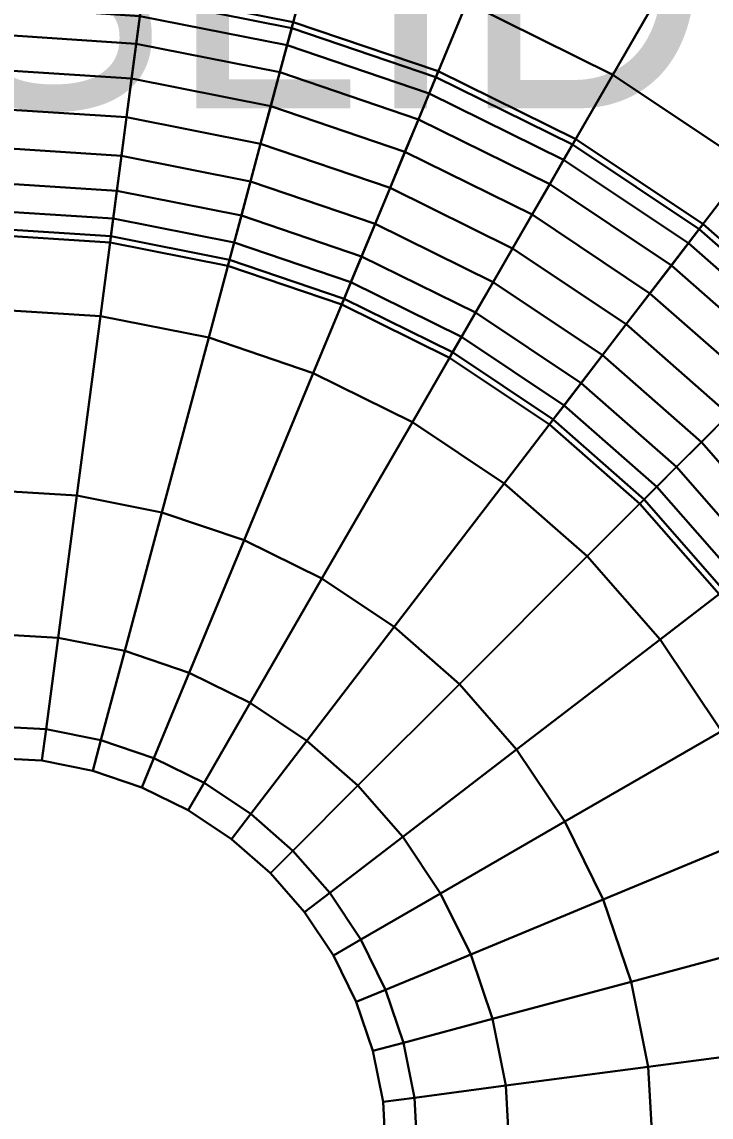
# Model space of a CAD drawing. Extents: x 91537 to 98524, y 82085 to 85415.
# Drawn here: x 98206.1 to 98338, y 85098 to 85307.5 of the extents above; entities that cross this region are included whole.
import ezdxf
from ezdxf.enums import TextEntityAlignment as Align

# ---------------------------------------------------------------- set-up
doc = ezdxf.new("R2010")
doc.units = 0
doc.header["$LTSCALE"] = 20
for name, color, linetype in [('CENTERLINE', 7, 'CONTINUOUS'), ('INSULATION', 254, 'CONTINUOUS'), ('LABELS', 7, 'CONTINUOUS'), ('PIPE-SPOOL2', 30, 'CONTINUOUS')]:
    doc.layers.add(name, color=color, linetype=linetype)

msp = doc.modelspace()

# ---------------------------------------------------------------- linework, layer by layer
at = {"layer": 'CENTERLINE'}
msp.add_polyline3d([(98200, 85291, 4450), (98226.1052, 85289.289, 4450), (98251.7638, 85284.1852, 4450), (98276.5367, 85275.7759, 4450), (98300, 85264.2051, 4450), (98321.7523, 85249.6707, 4450), (98341.4214, 85232.4214, 4450), (98358.6707, 85212.7523, 4450), (98373.2051, 85191, 4450), (98384.7759, 85167.5367, 4450), (98393.1852, 85142.7638, 4450), (98398.289, 85117.1052, 4450), (98400, 85091, 4450), (98400, 84791, 4450)], dxfattribs=at)
at = {"layer": 'INSULATION'}
for points in [[(98304.4625, 85343.1947, 4550.4395), (98291.2181, 85311.22, 4568.0737), (98319.1822, 85297.4297, 4568.0737), (98336.4868, 85327.402, 4550.4395)], [(98291.2181, 85311.22, 4331.9263), (98304.4625, 85343.1947, 4349.5605), (98336.4868, 85327.402, 4349.5605), (98319.1822, 85297.4297, 4331.9263)], [(98201.2552, 85329.3439, 4568.0737), (98200, 85291, 4574.15), (98226.1052, 85289.289, 4574.15), (98231.1128, 85327.3252, 4568.0737)], [(98200, 85291, 4325.85), (98201.2552, 85329.3439, 4331.9263), (98231.1128, 85327.3252, 4331.9263), (98226.1052, 85289.289, 4325.85)], [(98231.1128, 85327.3252, 4568.0737), (98226.1052, 85289.289, 4574.15), (98251.7638, 85284.1852, 4574.15), (98261.6933, 85321.2424, 4568.0737)], [(98226.1052, 85289.289, 4325.85), (98231.1128, 85327.3252, 4331.9263), (98261.6933, 85321.2424, 4331.9263), (98251.7638, 85284.1852, 4325.85)], [(98336.4868, 85327.402, 4550.4395), (98319.1822, 85297.4297, 4568.0737), (98345.1071, 85280.1072, 4568.0737), (98366.1758, 85307.5645, 4550.4395)], [(98319.1822, 85297.4297, 4331.9263), (98336.4868, 85327.402, 4349.5605), (98366.1758, 85307.5645, 4349.5605), (98345.1071, 85280.1072, 4331.9263)], [(98261.6933, 85321.2424, 4568.0737), (98251.7638, 85284.1852, 4574.15), (98276.5367, 85275.7759, 4574.15), (98291.2181, 85311.22, 4568.0737)], [(98251.7638, 85284.1852, 4325.85), (98261.6933, 85321.2424, 4331.9263), (98291.2181, 85311.22, 4331.9263), (98276.5367, 85275.7759, 4325.85)], [(98291.2181, 85311.22, 4568.0737), (98276.5367, 85275.7759, 4574.15), (98300, 85264.2051, 4574.15), (98319.1822, 85297.4297, 4568.0737)], [(98276.5367, 85275.7759, 4325.85), (98291.2181, 85311.22, 4331.9263), (98319.1822, 85297.4297, 4331.9263), (98300, 85264.2051, 4325.85)], [(98319.1822, 85297.4297, 4568.0737), (98300, 85264.2051, 4574.15), (98321.7523, 85249.6707, 4574.15), (98345.1071, 85280.1072, 4568.0737)], [(98300, 85264.2051, 4325.85), (98319.1822, 85297.4297, 4331.9263), (98345.1071, 85280.1072, 4331.9263), (98321.7523, 85249.6707, 4325.85)], [(98200, 85291, 4574.15), (98198.7447, 85252.6561, 4568.0737), (98221.0977, 85251.2527, 4568.0737), (98226.1052, 85289.289, 4574.15)], [(98198.7447, 85252.6561, 4331.9263), (98200, 85291, 4325.85), (98226.1052, 85289.289, 4325.85), (98221.0977, 85251.2527, 4331.9263)], [(98226.1052, 85289.289, 4574.15), (98221.0977, 85251.2527, 4568.0737), (98241.8344, 85247.1279, 4568.0737), (98251.7638, 85284.1852, 4574.15)], [(98221.0977, 85251.2527, 4331.9263), (98226.1052, 85289.289, 4325.85), (98251.7638, 85284.1852, 4325.85), (98241.8344, 85247.1279, 4331.9263)], [(98251.7638, 85284.1852, 4574.15), (98241.8344, 85247.1279, 4568.0737), (98261.8552, 85240.3318, 4568.0737), (98276.5367, 85275.7759, 4574.15)], [(98241.8344, 85247.1279, 4331.9263), (98251.7638, 85284.1852, 4325.85), (98276.5367, 85275.7759, 4325.85), (98261.8552, 85240.3318, 4331.9263)], [(98345.1071, 85280.1072, 4568.0737), (98321.7523, 85249.6707, 4574.15), (98341.4214, 85232.4214, 4574.15), (98368.5491, 85259.5491, 4568.0737)], [(98321.7523, 85249.6707, 4325.85), (98345.1071, 85280.1072, 4331.9263), (98368.5491, 85259.5491, 4331.9263), (98341.4214, 85232.4214, 4325.85)], [(98276.5367, 85275.7759, 4574.15), (98261.8552, 85240.3318, 4568.0737), (98280.8178, 85230.9805, 4568.0737), (98300, 85264.2051, 4574.15)], [(98261.8552, 85240.3318, 4331.9263), (98276.5367, 85275.7759, 4325.85), (98300, 85264.2051, 4325.85), (98280.8178, 85230.9805, 4331.9263)], [(98300, 85264.2051, 4574.15), (98280.8178, 85230.9805, 4568.0737), (98298.3975, 85219.2341, 4568.0737), (98321.7523, 85249.6707, 4574.15)], [(98280.8178, 85230.9805, 4331.9263), (98300, 85264.2051, 4325.85), (98321.7523, 85249.6707, 4325.85), (98298.3975, 85219.2341, 4331.9263)], [(98198.7447, 85252.6561, 4568.0737), (98197.6124, 85218.0655, 4550.4395), (98216.5803, 85216.9397, 4550.4395), (98221.0977, 85251.2527, 4568.0737)], [(98197.6124, 85218.0655, 4349.5605), (98198.7447, 85252.6561, 4331.9263), (98221.0977, 85251.2527, 4331.9263), (98216.5803, 85216.9397, 4349.5605)], [(98221.0977, 85251.2527, 4568.0737), (98216.5803, 85216.9397, 4550.4395), (98232.8769, 85213.6981, 4550.4395), (98241.8344, 85247.1279, 4568.0737)], [(98216.5803, 85216.9397, 4349.5605), (98221.0977, 85251.2527, 4331.9263), (98241.8344, 85247.1279, 4331.9263), (98232.8769, 85213.6981, 4349.5605)], [(98321.7523, 85249.6707, 4574.15), (98298.3975, 85219.2341, 4568.0737), (98314.2936, 85205.2936, 4568.0737), (98341.4214, 85232.4214, 4574.15)], [(98298.3975, 85219.2341, 4331.9263), (98321.7523, 85249.6707, 4325.85), (98341.4214, 85232.4214, 4325.85), (98314.2936, 85205.2936, 4331.9263)], [(98241.8344, 85247.1279, 4568.0737), (98232.8769, 85213.6981, 4550.4395), (98248.6109, 85208.3571, 4550.4395), (98261.8552, 85240.3318, 4568.0737)], [(98232.8769, 85213.6981, 4349.5605), (98241.8344, 85247.1279, 4331.9263), (98261.8552, 85240.3318, 4331.9263), (98248.6109, 85208.3571, 4349.5605)], [(98261.8552, 85240.3318, 4568.0737), (98248.6109, 85208.3571, 4550.4395), (98263.5132, 85201.0081, 4550.4395), (98280.8178, 85230.9805, 4568.0737)], [(98248.6109, 85208.3571, 4349.5605), (98261.8552, 85240.3318, 4331.9263), (98280.8178, 85230.9805, 4331.9263), (98263.5132, 85201.0081, 4349.5605)], [(98341.4214, 85232.4214, 4574.15), (98314.2936, 85205.2936, 4568.0737), (98328.2341, 85189.3975, 4568.0737), (98358.6707, 85212.7523, 4574.15)], [(98314.2936, 85205.2936, 4331.9263), (98341.4214, 85232.4214, 4325.85), (98358.6707, 85212.7523, 4325.85), (98328.2341, 85189.3975, 4331.9263)], [(98280.8178, 85230.9805, 4568.0737), (98263.5132, 85201.0081, 4550.4395), (98277.3288, 85191.7769, 4550.4395), (98298.3975, 85219.2341, 4568.0737)], [(98263.5132, 85201.0081, 4349.5605), (98280.8178, 85230.9805, 4331.9263), (98298.3975, 85219.2341, 4331.9263), (98277.3288, 85191.7769, 4349.5605)], [(98298.3975, 85219.2341, 4568.0737), (98277.3288, 85191.7769, 4550.4395), (98289.8213, 85180.8213, 4550.4395), (98314.2936, 85205.2936, 4568.0737)], [(98277.3288, 85191.7769, 4349.5605), (98298.3975, 85219.2341, 4331.9263), (98314.2936, 85205.2936, 4331.9263), (98289.8213, 85180.8213, 4349.5605)], [(98197.6124, 85218.0655, 4550.4395), (98196.7137, 85190.6143, 4522.9735), (98212.9953, 85189.7088, 4522.9735), (98216.5803, 85216.9397, 4550.4395)], [(98196.7137, 85190.6143, 4377.0265), (98197.6124, 85218.0655, 4349.5605), (98216.5803, 85216.9397, 4349.5605), (98212.9953, 85189.7088, 4377.0265)], [(98216.5803, 85216.9397, 4550.4395), (98212.9953, 85189.7088, 4522.9735), (98225.7682, 85187.1681, 4522.9735), (98232.8769, 85213.6981, 4550.4395)], [(98212.9953, 85189.7088, 4377.0265), (98216.5803, 85216.9397, 4349.5605), (98232.8769, 85213.6981, 4349.5605), (98225.7682, 85187.1681, 4377.0265)], [(98232.8769, 85213.6981, 4550.4395), (98225.7682, 85187.1681, 4522.9735), (98238.1002, 85182.9819, 4522.9735), (98248.6109, 85208.3571, 4550.4395)], [(98225.7682, 85187.1681, 4377.0265), (98232.8769, 85213.6981, 4349.5605), (98248.6109, 85208.3571, 4349.5605), (98238.1002, 85182.9819, 4377.0265)], [(98358.6707, 85212.7523, 4574.15), (98328.2341, 85189.3975, 4568.0737), (98339.9805, 85171.8178, 4568.0737), (98373.2051, 85191, 4574.15)], [(98328.2341, 85189.3975, 4331.9263), (98358.6707, 85212.7523, 4325.85), (98373.2051, 85191, 4325.85), (98339.9805, 85171.8178, 4331.9263)], [(98248.6109, 85208.3571, 4550.4395), (98238.1002, 85182.9819, 4522.9735), (98249.7803, 85177.222, 4522.9735), (98263.5132, 85201.0081, 4550.4395)], [(98238.1002, 85182.9819, 4377.0265), (98248.6109, 85208.3571, 4349.5605), (98263.5132, 85201.0081, 4349.5605), (98249.7803, 85177.222, 4377.0265)], [(98314.2936, 85205.2936, 4568.0737), (98289.8213, 85180.8213, 4550.4395), (98300.7769, 85168.3288, 4550.4395), (98328.2341, 85189.3975, 4568.0737)], [(98289.8213, 85180.8213, 4349.5605), (98314.2936, 85205.2936, 4331.9263), (98328.2341, 85189.3975, 4331.9263), (98300.7769, 85168.3288, 4349.5605)], [(98263.5132, 85201.0081, 4550.4395), (98249.7803, 85177.222, 4522.9735), (98260.6086, 85169.9867, 4522.9735), (98277.3288, 85191.7769, 4550.4395)], [(98249.7803, 85177.222, 4377.0265), (98263.5132, 85201.0081, 4349.5605), (98277.3288, 85191.7769, 4349.5605), (98260.6086, 85169.9867, 4377.0265)], [(98277.3288, 85191.7769, 4550.4395), (98260.6086, 85169.9867, 4522.9735), (98270.3999, 85161.3999, 4522.9735), (98289.8213, 85180.8213, 4550.4395)], [(98260.6086, 85169.9867, 4377.0265), (98277.3288, 85191.7769, 4349.5605), (98289.8213, 85180.8213, 4349.5605), (98270.3999, 85161.3999, 4377.0265)], [(98196.7137, 85190.6143, 4522.9735), (98196.1367, 85172.9896, 4488.3645), (98210.6935, 85172.2254, 4488.3645), (98212.9953, 85189.7088, 4522.9735)], [(98196.1367, 85172.9896, 4411.6355), (98196.7137, 85190.6143, 4377.0265), (98212.9953, 85189.7088, 4377.0265), (98210.6935, 85172.2254, 4411.6355)], [(98212.9953, 85189.7088, 4522.9735), (98210.6935, 85172.2254, 4488.3645), (98221.2041, 85170.1348, 4488.3645), (98225.7682, 85187.1681, 4522.9735)], [(98210.6935, 85172.2254, 4411.6355), (98212.9953, 85189.7088, 4377.0265), (98225.7682, 85187.1681, 4377.0265), (98221.2041, 85170.1348, 4411.6355)], [(98328.2341, 85189.3975, 4568.0737), (98300.7769, 85168.3288, 4550.4395), (98310.0081, 85154.5132, 4550.4395), (98339.9805, 85171.8178, 4568.0737)], [(98300.7769, 85168.3288, 4349.5605), (98328.2341, 85189.3975, 4331.9263), (98339.9805, 85171.8178, 4331.9263), (98310.0081, 85154.5132, 4349.5605)], [(98225.7682, 85187.1681, 4522.9735), (98221.2041, 85170.1348, 4488.3645), (98231.3519, 85166.6901, 4488.3645), (98238.1002, 85182.9819, 4522.9735)], [(98221.2041, 85170.1348, 4411.6355), (98225.7682, 85187.1681, 4377.0265), (98238.1002, 85182.9819, 4377.0265), (98231.3519, 85166.6901, 4411.6355)], [(98238.1002, 85182.9819, 4522.9735), (98231.3519, 85166.6901, 4488.3645), (98240.9632, 85161.9503, 4488.3645), (98249.7803, 85177.222, 4522.9735)], [(98231.3519, 85166.6901, 4411.6355), (98238.1002, 85182.9819, 4377.0265), (98249.7803, 85177.222, 4377.0265), (98240.9632, 85161.9503, 4411.6355)], [(98289.8213, 85180.8213, 4550.4395), (98270.3999, 85161.3999, 4522.9735), (98278.9867, 85151.6086, 4522.9735), (98300.7769, 85168.3288, 4550.4395)], [(98270.3999, 85161.3999, 4377.0265), (98289.8213, 85180.8213, 4349.5605), (98300.7769, 85168.3288, 4349.5605), (98278.9867, 85151.6086, 4377.0265)], [(98249.7803, 85177.222, 4522.9735), (98240.9632, 85161.9503, 4488.3645), (98249.8736, 85155.9965, 4488.3645), (98260.6086, 85169.9867, 4522.9735)], [(98240.9632, 85161.9503, 4411.6355), (98249.7803, 85177.222, 4377.0265), (98260.6086, 85169.9867, 4377.0265), (98249.8736, 85155.9965, 4411.6355)], [(98196.1367, 85172.9896, 4488.3645), (98195.9379, 85166.9165, 4450), (98209.9004, 85166.2011, 4450), (98210.6935, 85172.2254, 4488.3645)], [(98195.9379, 85166.9165, 4450), (98196.1367, 85172.9896, 4411.6355), (98210.6935, 85172.2254, 4411.6355), (98209.9004, 85166.2011, 4450)], [(98210.6935, 85172.2254, 4488.3645), (98209.9004, 85166.2011, 4450), (98219.6314, 85164.2655, 4450), (98221.2041, 85170.1348, 4488.3645)], [(98209.9004, 85166.2011, 4450), (98210.6935, 85172.2254, 4411.6355), (98221.2041, 85170.1348, 4411.6355), (98219.6314, 85164.2655, 4450)], [(98339.9805, 85171.8178, 4568.0737), (98310.0081, 85154.5132, 4550.4395), (98317.3571, 85139.6109, 4550.4395), (98349.3318, 85152.8552, 4568.0737)], [(98310.0081, 85154.5132, 4349.5605), (98339.9805, 85171.8178, 4331.9263), (98349.3318, 85152.8552, 4331.9263), (98317.3571, 85139.6109, 4349.5605)], [(98221.2041, 85170.1348, 4488.3645), (98219.6314, 85164.2655, 4450), (98229.0265, 85161.0763, 4450), (98231.3519, 85166.6901, 4488.3645)], [(98219.6314, 85164.2655, 4450), (98221.2041, 85170.1348, 4411.6355), (98231.3519, 85166.6901, 4411.6355), (98229.0265, 85161.0763, 4450)], [(98260.6086, 85169.9867, 4522.9735), (98249.8736, 85155.9965, 4488.3645), (98257.9307, 85148.9307, 4488.3645), (98270.3999, 85161.3999, 4522.9735)], [(98249.8736, 85155.9965, 4411.6355), (98260.6086, 85169.9867, 4377.0265), (98270.3999, 85161.3999, 4377.0265), (98257.9307, 85148.9307, 4411.6355)], [(98300.7769, 85168.3288, 4550.4395), (98278.9867, 85151.6086, 4522.9735), (98286.222, 85140.7803, 4522.9735), (98310.0081, 85154.5132, 4550.4395)], [(98278.9867, 85151.6086, 4377.0265), (98300.7769, 85168.3288, 4349.5605), (98310.0081, 85154.5132, 4349.5605), (98286.222, 85140.7803, 4377.0265)], [(98231.3519, 85166.6901, 4488.3645), (98229.0265, 85161.0763, 4450), (98237.925, 85156.688, 4450), (98240.9632, 85161.9503, 4488.3645)], [(98229.0265, 85161.0763, 4450), (98231.3519, 85166.6901, 4411.6355), (98240.9632, 85161.9503, 4411.6355), (98237.925, 85156.688, 4450)], [(98240.9632, 85161.9503, 4488.3645), (98237.925, 85156.688, 4450), (98246.1746, 85151.1759, 4450), (98249.8736, 85155.9965, 4488.3645)], [(98237.925, 85156.688, 4450), (98240.9632, 85161.9503, 4411.6355), (98249.8736, 85155.9965, 4411.6355), (98246.1746, 85151.1759, 4450)], [(98270.3999, 85161.3999, 4522.9735), (98257.9307, 85148.9307, 4488.3645), (98264.9965, 85140.8736, 4488.3645), (98278.9867, 85151.6086, 4522.9735)], [(98257.9307, 85148.9307, 4411.6355), (98270.3999, 85161.3999, 4377.0265), (98278.9867, 85151.6086, 4377.0265), (98264.9965, 85140.8736, 4411.6355)], [(98249.8736, 85155.9965, 4488.3645), (98246.1746, 85151.1759, 4450), (98253.634, 85144.634, 4450), (98257.9307, 85148.9307, 4488.3645)], [(98246.1746, 85151.1759, 4450), (98249.8736, 85155.9965, 4411.6355), (98257.9307, 85148.9307, 4411.6355), (98253.634, 85144.634, 4450)], [(98310.0081, 85154.5132, 4550.4395), (98286.222, 85140.7803, 4522.9735), (98291.9819, 85129.1002, 4522.9735), (98317.3571, 85139.6109, 4550.4395)], [(98286.222, 85140.7803, 4377.0265), (98310.0081, 85154.5132, 4349.5605), (98317.3571, 85139.6109, 4349.5605), (98291.9819, 85129.1002, 4377.0265)], [(98278.9867, 85151.6086, 4522.9735), (98264.9965, 85140.8736, 4488.3645), (98270.9503, 85131.9632, 4488.3645), (98286.222, 85140.7803, 4522.9735)], [(98264.9965, 85140.8736, 4411.6355), (98278.9867, 85151.6086, 4377.0265), (98286.222, 85140.7803, 4377.0265), (98270.9503, 85131.9632, 4411.6355)], [(98349.3318, 85152.8552, 4568.0737), (98317.3571, 85139.6109, 4550.4395), (98322.6981, 85123.8769, 4550.4395), (98356.1279, 85132.8344, 4568.0737)], [(98317.3571, 85139.6109, 4349.5605), (98349.3318, 85152.8552, 4331.9263), (98356.1279, 85132.8344, 4331.9263), (98322.6981, 85123.8769, 4349.5605)], [(98257.9307, 85148.9307, 4488.3645), (98253.634, 85144.634, 4450), (98260.1759, 85137.1746, 4450), (98264.9965, 85140.8736, 4488.3645)], [(98253.634, 85144.634, 4450), (98257.9307, 85148.9307, 4411.6355), (98264.9965, 85140.8736, 4411.6355), (98260.1759, 85137.1746, 4450)], [(98264.9965, 85140.8736, 4488.3645), (98260.1759, 85137.1746, 4450), (98265.688, 85128.925, 4450), (98270.9503, 85131.9632, 4488.3645)], [(98260.1759, 85137.1746, 4450), (98264.9965, 85140.8736, 4411.6355), (98270.9503, 85131.9632, 4411.6355), (98265.688, 85128.925, 4450)], [(98286.222, 85140.7803, 4522.9735), (98270.9503, 85131.9632, 4488.3645), (98275.6901, 85122.3519, 4488.3645), (98291.9819, 85129.1002, 4522.9735)], [(98270.9503, 85131.9632, 4411.6355), (98286.222, 85140.7803, 4377.0265), (98291.9819, 85129.1002, 4377.0265), (98275.6901, 85122.3519, 4411.6355)], [(98317.3571, 85139.6109, 4550.4395), (98291.9819, 85129.1002, 4522.9735), (98296.1681, 85116.7682, 4522.9735), (98322.6981, 85123.8769, 4550.4395)], [(98291.9819, 85129.1002, 4377.0265), (98317.3571, 85139.6109, 4349.5605), (98322.6981, 85123.8769, 4349.5605), (98296.1681, 85116.7682, 4377.0265)], [(98356.1279, 85132.8344, 4568.0737), (98322.6981, 85123.8769, 4550.4395), (98325.9397, 85107.5803, 4550.4395), (98360.2527, 85112.0977, 4568.0737)], [(98322.6981, 85123.8769, 4349.5605), (98356.1279, 85132.8344, 4331.9263), (98360.2527, 85112.0977, 4331.9263), (98325.9397, 85107.5803, 4349.5605)], [(98270.9503, 85131.9632, 4488.3645), (98265.688, 85128.925, 4450), (98270.0763, 85120.0265, 4450), (98275.6901, 85122.3519, 4488.3645)], [(98265.688, 85128.925, 4450), (98270.9503, 85131.9632, 4411.6355), (98275.6901, 85122.3519, 4411.6355), (98270.0763, 85120.0265, 4450)], [(98291.9819, 85129.1002, 4522.9735), (98275.6901, 85122.3519, 4488.3645), (98279.1348, 85112.2041, 4488.3645), (98296.1681, 85116.7682, 4522.9735)], [(98275.6901, 85122.3519, 4411.6355), (98291.9819, 85129.1002, 4377.0265), (98296.1681, 85116.7682, 4377.0265), (98279.1348, 85112.2041, 4411.6355)], [(98275.6901, 85122.3519, 4488.3645), (98270.0763, 85120.0265, 4450), (98273.2655, 85110.6314, 4450), (98279.1348, 85112.2041, 4488.3645)], [(98270.0763, 85120.0265, 4450), (98275.6901, 85122.3519, 4411.6355), (98279.1348, 85112.2041, 4411.6355), (98273.2655, 85110.6314, 4450)], [(98322.6981, 85123.8769, 4550.4395), (98296.1681, 85116.7682, 4522.9735), (98298.7088, 85103.9953, 4522.9735), (98325.9397, 85107.5803, 4550.4395)], [(98296.1681, 85116.7682, 4377.0265), (98322.6981, 85123.8769, 4349.5605), (98325.9397, 85107.5803, 4349.5605), (98298.7088, 85103.9953, 4377.0265)], [(98296.1681, 85116.7682, 4522.9735), (98279.1348, 85112.2041, 4488.3645), (98281.2254, 85101.6935, 4488.3645), (98298.7088, 85103.9953, 4522.9735)], [(98279.1348, 85112.2041, 4411.6355), (98296.1681, 85116.7682, 4377.0265), (98298.7088, 85103.9953, 4377.0265), (98281.2254, 85101.6935, 4411.6355)], [(98279.1348, 85112.2041, 4488.3645), (98273.2655, 85110.6314, 4450), (98275.2011, 85100.9004, 4450), (98281.2254, 85101.6935, 4488.3645)], [(98273.2655, 85110.6314, 4450), (98279.1348, 85112.2041, 4411.6355), (98281.2254, 85101.6935, 4411.6355), (98275.2011, 85100.9004, 4450)], [(98360.2527, 85112.0977, 4568.0737), (98325.9397, 85107.5803, 4550.4395), (98327.0655, 85088.6124, 4550.4395), (98361.6561, 85089.7447, 4568.0737)], [(98325.9397, 85107.5803, 4349.5605), (98360.2527, 85112.0977, 4331.9263), (98361.6561, 85089.7447, 4331.9263), (98327.0655, 85088.6124, 4349.5605)], [(98325.9397, 85107.5803, 4550.4395), (98298.7088, 85103.9953, 4522.9735), (98299.6143, 85087.7137, 4522.9735), (98327.0655, 85088.6124, 4550.4395)], [(98298.7088, 85103.9953, 4377.0265), (98325.9397, 85107.5803, 4349.5605), (98327.0655, 85088.6124, 4349.5605), (98299.6143, 85087.7137, 4377.0265)], [(98298.7088, 85103.9953, 4522.9735), (98281.2254, 85101.6935, 4488.3645), (98281.9896, 85087.1367, 4488.3645), (98299.6143, 85087.7137, 4522.9735)], [(98281.2254, 85101.6935, 4411.6355), (98298.7088, 85103.9953, 4377.0265), (98299.6143, 85087.7137, 4377.0265), (98281.9896, 85087.1367, 4411.6355)], [(98281.2254, 85101.6935, 4488.3645), (98275.2011, 85100.9004, 4450), (98275.9165, 85086.9379, 4450), (98281.9896, 85087.1367, 4488.3645)], [(98275.2011, 85100.9004, 4450), (98281.2254, 85101.6935, 4411.6355), (98281.9896, 85087.1367, 4411.6355), (98275.9165, 85086.9379, 4450)]]:
    msp.add_3dface(points, dxfattribs=at)
at = {"layer": 'PIPE-SPOOL2'}
for points in [[(98229.2574, 85313.2324, 4450), (98229.1032, 85312.0605, 4457.4628), (98257.7084, 85306.3706, 4457.4628), (98258.0143, 85307.5123, 4450)], [(98229.1032, 85312.0605, 4442.5372), (98229.2574, 85313.2324, 4450), (98258.0143, 85307.5123, 4450), (98257.7084, 85306.3706, 4442.5372)], [(98229.1032, 85312.0605, 4457.4628), (98228.6554, 85308.6596, 4464.195), (98256.8206, 85303.0572, 4464.195), (98257.7084, 85306.3706, 4457.4628)], [(98228.6554, 85308.6596, 4435.805), (98229.1032, 85312.0605, 4442.5372), (98257.7084, 85306.3706, 4442.5372), (98256.8206, 85303.0572, 4435.805)], [(98200.6393, 85310.5273, 4464.195), (98200.4644, 85305.1874, 4469.5378), (98227.9581, 85303.3625, 4469.5378), (98228.6554, 85308.6596, 4464.195)], [(98200.4644, 85305.1874, 4430.4622), (98200.6393, 85310.5273, 4435.805), (98228.6554, 85308.6596, 4435.805), (98227.9581, 85303.3625, 4430.4622)], [(98228.6554, 85308.6596, 4464.195), (98227.9581, 85303.3625, 4469.5378), (98255.4377, 85297.8965, 4469.5378), (98256.8206, 85303.0572, 4464.195)], [(98227.9581, 85303.3625, 4430.4622), (98228.6554, 85308.6596, 4435.805), (98256.8206, 85303.0572, 4435.805), (98255.4377, 85297.8965, 4430.4622)], [(98258.0143, 85307.5123, 4450), (98257.7084, 85306.3706, 4457.4628), (98285.3262, 85296.9956, 4457.4628), (98285.7785, 85298.0876, 4450)], [(98257.7084, 85306.3706, 4442.5372), (98258.0143, 85307.5123, 4450), (98285.7785, 85298.0876, 4450), (98285.3262, 85296.9956, 4442.5372)], [(98200.4644, 85305.1874, 4469.5378), (98200.2442, 85298.4588, 4472.968), (98227.0793, 85296.6879, 4472.968), (98227.9581, 85303.3625, 4469.5378)], [(98200.2442, 85298.4588, 4427.032), (98200.4644, 85305.1874, 4430.4622), (98227.9581, 85303.3625, 4430.4622), (98227.0793, 85296.6879, 4427.032)], [(98257.7084, 85306.3706, 4457.4628), (98256.8206, 85303.0572, 4464.195), (98284.0135, 85293.8264, 4464.195), (98285.3262, 85296.9956, 4457.4628)], [(98256.8206, 85303.0572, 4435.805), (98257.7084, 85306.3706, 4442.5372), (98285.3262, 85296.9956, 4442.5372), (98284.0135, 85293.8264, 4435.805)], [(98227.9581, 85303.3625, 4469.5378), (98227.0793, 85296.6879, 4472.968), (98253.6953, 85291.3936, 4472.968), (98255.4377, 85297.8965, 4469.5378)], [(98227.0793, 85296.6879, 4427.032), (98227.9581, 85303.3625, 4430.4622), (98255.4377, 85297.8965, 4430.4622), (98253.6953, 85291.3936, 4427.032)], [(98256.8206, 85303.0572, 4464.195), (98255.4377, 85297.8965, 4469.5378), (98281.9689, 85288.8904, 4469.5378), (98284.0135, 85293.8264, 4464.195)], [(98255.4377, 85297.8965, 4430.4622), (98256.8206, 85303.0572, 4435.805), (98284.0135, 85293.8264, 4435.805), (98281.9689, 85288.8904, 4430.4622)], [(98200.2442, 85298.4588, 4472.968), (98200, 85291, 4474.15), (98226.1052, 85289.289, 4474.15), (98227.0793, 85296.6879, 4472.968)], [(98200, 85291, 4425.85), (98200.2442, 85298.4588, 4427.032), (98227.0793, 85296.6879, 4427.032), (98226.1052, 85289.289, 4425.85)], [(98227.0793, 85296.6879, 4472.968), (98226.1052, 85289.289, 4474.15), (98251.7638, 85284.1852, 4474.15), (98253.6953, 85291.3936, 4472.968)], [(98226.1052, 85289.289, 4425.85), (98227.0793, 85296.6879, 4427.032), (98253.6953, 85291.3936, 4427.032), (98251.7638, 85284.1852, 4425.85)], [(98255.4377, 85297.8965, 4469.5378), (98253.6953, 85291.3936, 4472.968), (98279.3926, 85282.6706, 4472.968), (98281.9689, 85288.8904, 4469.5378)], [(98253.6953, 85291.3936, 4427.032), (98255.4377, 85297.8965, 4430.4622), (98281.9689, 85288.8904, 4430.4622), (98279.3926, 85282.6706, 4427.032)], [(98285.3262, 85296.9956, 4457.4628), (98284.0135, 85293.8264, 4464.195), (98309.7689, 85281.1253, 4464.195), (98311.484, 85284.096, 4457.4628)], [(98284.0135, 85293.8264, 4435.805), (98285.3262, 85296.9956, 4442.5372), (98311.484, 85284.096, 4442.5372), (98309.7689, 85281.1253, 4435.805)], [(98285.7785, 85298.0876, 4450), (98285.3262, 85296.9956, 4457.4628), (98311.484, 85284.096, 4457.4628), (98312.075, 85285.1196, 4450)], [(98285.3262, 85296.9956, 4442.5372), (98285.7785, 85298.0876, 4450), (98312.075, 85285.1196, 4450), (98311.484, 85284.096, 4442.5372)], [(98284.0135, 85293.8264, 4464.195), (98281.9689, 85288.8904, 4469.5378), (98307.0975, 85276.4983, 4469.5378), (98309.7689, 85281.1253, 4464.195)], [(98281.9689, 85288.8904, 4430.4622), (98284.0135, 85293.8264, 4435.805), (98309.7689, 85281.1253, 4435.805), (98307.0975, 85276.4983, 4430.4622)], [(98200, 85291, 4474.15), (98199.7558, 85283.5412, 4472.968), (98225.1312, 85281.8901, 4472.968), (98226.1052, 85289.289, 4474.15)], [(98199.7558, 85283.5412, 4427.032), (98200, 85291, 4425.85), (98226.1052, 85289.289, 4425.85), (98225.1312, 85281.8901, 4427.032)], [(98253.6953, 85291.3936, 4472.968), (98251.7638, 85284.1852, 4474.15), (98276.5367, 85275.7759, 4474.15), (98279.3926, 85282.6706, 4472.968)], [(98251.7638, 85284.1852, 4425.85), (98253.6953, 85291.3936, 4427.032), (98279.3926, 85282.6706, 4427.032), (98276.5367, 85275.7759, 4425.85)], [(98226.1052, 85289.289, 4474.15), (98225.1312, 85281.8901, 4472.968), (98249.8323, 85276.9767, 4472.968), (98251.7638, 85284.1852, 4474.15)], [(98225.1312, 85281.8901, 4427.032), (98226.1052, 85289.289, 4425.85), (98251.7638, 85284.1852, 4425.85), (98249.8323, 85276.9767, 4427.032)], [(98281.9689, 85288.8904, 4469.5378), (98279.3926, 85282.6706, 4472.968), (98303.7314, 85270.668, 4472.968), (98307.0975, 85276.4983, 4469.5378)], [(98279.3926, 85282.6706, 4427.032), (98281.9689, 85288.8904, 4430.4622), (98307.0975, 85276.4983, 4430.4622), (98303.7314, 85270.668, 4427.032)], [(98199.7558, 85283.5412, 4472.968), (98199.5356, 85276.8126, 4469.5378), (98224.2524, 85275.2154, 4469.5378), (98225.1312, 85281.8901, 4472.968)], [(98199.5356, 85276.8126, 4430.4622), (98199.7558, 85283.5412, 4427.032), (98225.1312, 85281.8901, 4427.032), (98224.2524, 85275.2154, 4430.4622)], [(98251.7638, 85284.1852, 4474.15), (98249.8323, 85276.9767, 4472.968), (98273.6808, 85268.8812, 4472.968), (98276.5367, 85275.7759, 4474.15)], [(98249.8323, 85276.9767, 4427.032), (98251.7638, 85284.1852, 4425.85), (98276.5367, 85275.7759, 4425.85), (98273.6808, 85268.8812, 4427.032)], [(98311.484, 85284.096, 4457.4628), (98309.7689, 85281.1253, 4464.195), (98333.6461, 85265.171, 4464.195), (98335.7343, 85267.8924, 4457.4628)], [(98309.7689, 85281.1253, 4435.805), (98311.484, 85284.096, 4442.5372), (98335.7343, 85267.8924, 4442.5372), (98333.6461, 85265.171, 4435.805)], [(98312.075, 85285.1196, 4450), (98311.484, 85284.096, 4457.4628), (98335.7343, 85267.8924, 4457.4628), (98336.4539, 85268.8302, 4450)], [(98311.484, 85284.096, 4442.5372), (98312.075, 85285.1196, 4450), (98336.4539, 85268.8302, 4450), (98335.7343, 85267.8924, 4442.5372)], [(98225.1312, 85281.8901, 4472.968), (98224.2524, 85275.2154, 4469.5378), (98248.0899, 85270.4738, 4469.5378), (98249.8323, 85276.9767, 4472.968)], [(98224.2524, 85275.2154, 4430.4622), (98225.1312, 85281.8901, 4427.032), (98249.8323, 85276.9767, 4427.032), (98248.0899, 85270.4738, 4430.4622)], [(98279.3926, 85282.6706, 4472.968), (98276.5367, 85275.7759, 4474.15), (98300, 85264.2051, 4474.15), (98303.7314, 85270.668, 4472.968)], [(98276.5367, 85275.7759, 4425.85), (98279.3926, 85282.6706, 4427.032), (98303.7314, 85270.668, 4427.032), (98300, 85264.2051, 4425.85)], [(98309.7689, 85281.1253, 4464.195), (98307.0975, 85276.4983, 4469.5378), (98330.3937, 85260.9323, 4469.5378), (98333.6461, 85265.171, 4464.195)], [(98307.0975, 85276.4983, 4430.4622), (98309.7689, 85281.1253, 4435.805), (98333.6461, 85265.171, 4435.805), (98330.3937, 85260.9323, 4430.4622)], [(98199.5356, 85276.8126, 4469.5378), (98199.3607, 85271.4727, 4464.195), (98223.555, 85269.9184, 4464.195), (98224.2524, 85275.2154, 4469.5378)], [(98199.3607, 85271.4727, 4435.805), (98199.5356, 85276.8126, 4430.4622), (98224.2524, 85275.2154, 4430.4622), (98223.555, 85269.9184, 4435.805)], [(98224.2524, 85275.2154, 4469.5378), (98223.555, 85269.9184, 4464.195), (98246.7071, 85265.3131, 4464.195), (98248.0899, 85270.4738, 4469.5378)], [(98223.555, 85269.9184, 4435.805), (98224.2524, 85275.2154, 4430.4622), (98248.0899, 85270.4738, 4430.4622), (98246.7071, 85265.3131, 4435.805)], [(98249.8323, 85276.9767, 4472.968), (98248.0899, 85270.4738, 4469.5378), (98271.1045, 85262.6614, 4469.5378), (98273.6808, 85268.8812, 4472.968)], [(98248.0899, 85270.4738, 4430.4622), (98249.8323, 85276.9767, 4427.032), (98273.6808, 85268.8812, 4427.032), (98271.1045, 85262.6614, 4430.4622)], [(98276.5367, 85275.7759, 4474.15), (98273.6808, 85268.8812, 4472.968), (98296.2686, 85257.7421, 4472.968), (98300, 85264.2051, 4474.15)], [(98273.6808, 85268.8812, 4427.032), (98276.5367, 85275.7759, 4425.85), (98300, 85264.2051, 4425.85), (98296.2686, 85257.7421, 4427.032)], [(98307.0975, 85276.4983, 4469.5378), (98303.7314, 85270.668, 4472.968), (98326.2953, 85255.5913, 4472.968), (98330.3937, 85260.9323, 4469.5378)], [(98303.7314, 85270.668, 4427.032), (98307.0975, 85276.4983, 4430.4622), (98330.3937, 85260.9323, 4430.4622), (98326.2953, 85255.5913, 4427.032)], [(98199.3607, 85271.4727, 4464.195), (98199.2485, 85268.0443, 4457.4628), (98223.1073, 85266.5175, 4457.4628), (98223.555, 85269.9184, 4464.195)], [(98199.2485, 85268.0443, 4442.5372), (98199.3607, 85271.4727, 4435.805), (98223.555, 85269.9184, 4435.805), (98223.1073, 85266.5175, 4442.5372)], [(98223.555, 85269.9184, 4464.195), (98223.1073, 85266.5175, 4457.4628), (98245.8192, 85261.9998, 4457.4628), (98246.7071, 85265.3131, 4464.195)], [(98223.1073, 85266.5175, 4442.5372), (98223.555, 85269.9184, 4435.805), (98246.7071, 85265.3131, 4435.805), (98245.8192, 85261.9998, 4442.5372)], [(98248.0899, 85270.4738, 4469.5378), (98246.7071, 85265.3131, 4464.195), (98269.0599, 85257.7254, 4464.195), (98271.1045, 85262.6614, 4469.5378)], [(98246.7071, 85265.3131, 4435.805), (98248.0899, 85270.4738, 4430.4622), (98271.1045, 85262.6614, 4430.4622), (98269.0599, 85257.7254, 4435.805)], [(98273.6808, 85268.8812, 4472.968), (98271.1045, 85262.6614, 4469.5378), (98292.9025, 85251.9118, 4469.5378), (98296.2686, 85257.7421, 4472.968)], [(98271.1045, 85262.6614, 4430.4622), (98273.6808, 85268.8812, 4427.032), (98296.2686, 85257.7421, 4427.032), (98292.9025, 85251.9118, 4430.4622)], [(98303.7314, 85270.668, 4472.968), (98300, 85264.2051, 4474.15), (98321.7523, 85249.6707, 4474.15), (98326.2953, 85255.5913, 4472.968)], [(98300, 85264.2051, 4425.85), (98303.7314, 85270.668, 4427.032), (98326.2953, 85255.5913, 4427.032), (98321.7523, 85249.6707, 4425.85)], [(98336.4539, 85268.8302, 4450), (98335.7343, 85267.8924, 4457.4628), (98357.6622, 85248.6622, 4457.4628), (98358.498, 85249.498, 4450)], [(98335.7343, 85267.8924, 4442.5372), (98336.4539, 85268.8302, 4450), (98358.498, 85249.498, 4450), (98357.6622, 85248.6622, 4442.5372)], [(98199.2485, 85268.0443, 4457.4628), (98199.2098, 85266.8629, 4450), (98222.953, 85265.3456, 4450), (98223.1073, 85266.5175, 4457.4628)], [(98199.2098, 85266.8629, 4450), (98199.2485, 85268.0443, 4442.5372), (98223.1073, 85266.5175, 4442.5372), (98222.953, 85265.3456, 4450)], [(98335.7343, 85267.8924, 4457.4628), (98333.6461, 85265.171, 4464.195), (98355.2366, 85246.2366, 4464.195), (98357.6622, 85248.6622, 4457.4628)], [(98333.6461, 85265.171, 4435.805), (98335.7343, 85267.8924, 4442.5372), (98357.6622, 85248.6622, 4442.5372), (98355.2366, 85246.2366, 4435.805)], [(98223.1073, 85266.5175, 4457.4628), (98222.953, 85265.3456, 4450), (98245.5133, 85260.8581, 4450), (98245.8192, 85261.9998, 4457.4628)], [(98222.953, 85265.3456, 4450), (98223.1073, 85266.5175, 4442.5372), (98245.8192, 85261.9998, 4442.5372), (98245.5133, 85260.8581, 4450)], [(98246.7071, 85265.3131, 4464.195), (98245.8192, 85261.9998, 4457.4628), (98267.7472, 85254.5562, 4457.4628), (98269.0599, 85257.7254, 4464.195)], [(98245.8192, 85261.9998, 4442.5372), (98246.7071, 85265.3131, 4435.805), (98269.0599, 85257.7254, 4435.805), (98267.7472, 85254.5562, 4442.5372)], [(98333.6461, 85265.171, 4464.195), (98330.3937, 85260.9323, 4469.5378), (98351.4587, 85242.4587, 4469.5378), (98355.2366, 85246.2366, 4464.195)], [(98330.3937, 85260.9323, 4430.4622), (98333.6461, 85265.171, 4435.805), (98355.2366, 85246.2366, 4435.805), (98351.4587, 85242.4587, 4430.4622)], [(98271.1045, 85262.6614, 4469.5378), (98269.0599, 85257.7254, 4464.195), (98290.2311, 85247.2849, 4464.195), (98292.9025, 85251.9118, 4469.5378)], [(98269.0599, 85257.7254, 4435.805), (98271.1045, 85262.6614, 4430.4622), (98292.9025, 85251.9118, 4430.4622), (98290.2311, 85247.2849, 4435.805)], [(98300, 85264.2051, 4474.15), (98296.2686, 85257.7421, 4472.968), (98317.2092, 85243.7501, 4472.968), (98321.7523, 85249.6707, 4474.15)], [(98296.2686, 85257.7421, 4427.032), (98300, 85264.2051, 4425.85), (98321.7523, 85249.6707, 4425.85), (98317.2092, 85243.7501, 4427.032)], [(98245.8192, 85261.9998, 4457.4628), (98245.5133, 85260.8581, 4450), (98267.2949, 85253.4642, 4450), (98267.7472, 85254.5562, 4457.4628)], [(98245.5133, 85260.8581, 4450), (98245.8192, 85261.9998, 4442.5372), (98267.7472, 85254.5562, 4442.5372), (98267.2949, 85253.4642, 4450)], [(98330.3937, 85260.9323, 4469.5378), (98326.2953, 85255.5913, 4472.968), (98346.6983, 85237.6983, 4472.968), (98351.4587, 85242.4587, 4469.5378)], [(98326.2953, 85255.5913, 4427.032), (98330.3937, 85260.9323, 4430.4622), (98351.4587, 85242.4587, 4430.4622), (98346.6983, 85237.6983, 4427.032)], [(98269.0599, 85257.7254, 4464.195), (98267.7472, 85254.5562, 4457.4628), (98288.516, 85244.3142, 4457.4628), (98290.2311, 85247.2849, 4464.195)], [(98267.7472, 85254.5562, 4442.5372), (98269.0599, 85257.7254, 4435.805), (98290.2311, 85247.2849, 4435.805), (98288.516, 85244.3142, 4442.5372)], [(98296.2686, 85257.7421, 4472.968), (98292.9025, 85251.9118, 4469.5378), (98313.1109, 85238.409, 4469.5378), (98317.2092, 85243.7501, 4472.968)], [(98292.9025, 85251.9118, 4430.4622), (98296.2686, 85257.7421, 4427.032), (98317.2092, 85243.7501, 4427.032), (98313.1109, 85238.409, 4430.4622)], [(98267.7472, 85254.5562, 4457.4628), (98267.2949, 85253.4642, 4450), (98287.925, 85243.2906, 4450), (98288.516, 85244.3142, 4457.4628)], [(98267.2949, 85253.4642, 4450), (98267.7472, 85254.5562, 4442.5372), (98288.516, 85244.3142, 4442.5372), (98287.925, 85243.2906, 4450)], [(98326.2953, 85255.5913, 4472.968), (98321.7523, 85249.6707, 4474.15), (98341.4214, 85232.4214, 4474.15), (98346.6983, 85237.6983, 4472.968)], [(98321.7523, 85249.6707, 4425.85), (98326.2953, 85255.5913, 4427.032), (98346.6983, 85237.6983, 4427.032), (98341.4214, 85232.4214, 4425.85)], [(98292.9025, 85251.9118, 4469.5378), (98290.2311, 85247.2849, 4464.195), (98309.8585, 85234.1703, 4464.195), (98313.1109, 85238.409, 4469.5378)], [(98290.2311, 85247.2849, 4435.805), (98292.9025, 85251.9118, 4430.4622), (98313.1109, 85238.409, 4430.4622), (98309.8585, 85234.1703, 4435.805)], [(98321.7523, 85249.6707, 4474.15), (98317.2092, 85243.7501, 4472.968), (98336.1444, 85227.1444, 4472.968), (98341.4214, 85232.4214, 4474.15)], [(98317.2092, 85243.7501, 4427.032), (98321.7523, 85249.6707, 4425.85), (98341.4214, 85232.4214, 4425.85), (98336.1444, 85227.1444, 4427.032)], [(98290.2311, 85247.2849, 4464.195), (98288.516, 85244.3142, 4457.4628), (98307.7702, 85231.4489, 4457.4628), (98309.8585, 85234.1703, 4464.195)], [(98288.516, 85244.3142, 4442.5372), (98290.2311, 85247.2849, 4435.805), (98309.8585, 85234.1703, 4435.805), (98307.7702, 85231.4489, 4442.5372)], [(98288.516, 85244.3142, 4457.4628), (98287.925, 85243.2906, 4450), (98307.0507, 85230.5112, 4450), (98307.7702, 85231.4489, 4457.4628)], [(98287.925, 85243.2906, 4450), (98288.516, 85244.3142, 4442.5372), (98307.7702, 85231.4489, 4442.5372), (98307.0507, 85230.5112, 4450)], [(98317.2092, 85243.7501, 4472.968), (98313.1109, 85238.409, 4469.5378), (98331.384, 85222.384, 4469.5378), (98336.1444, 85227.1444, 4472.968)], [(98313.1109, 85238.409, 4430.4622), (98317.2092, 85243.7501, 4427.032), (98336.1444, 85227.1444, 4427.032), (98331.384, 85222.384, 4430.4622)], [(98313.1109, 85238.409, 4469.5378), (98309.8585, 85234.1703, 4464.195), (98327.6061, 85218.6061, 4464.195), (98331.384, 85222.384, 4469.5378)], [(98309.8585, 85234.1703, 4435.805), (98313.1109, 85238.409, 4430.4622), (98331.384, 85222.384, 4430.4622), (98327.6061, 85218.6061, 4435.805)], [(98309.8585, 85234.1703, 4464.195), (98307.7702, 85231.4489, 4457.4628), (98325.1805, 85216.1805, 4457.4628), (98327.6061, 85218.6061, 4464.195)], [(98307.7702, 85231.4489, 4442.5372), (98309.8585, 85234.1703, 4435.805), (98327.6061, 85218.6061, 4435.805), (98325.1805, 85216.1805, 4442.5372)], [(98307.7702, 85231.4489, 4457.4628), (98307.0507, 85230.5112, 4450), (98324.3447, 85215.3447, 4450), (98325.1805, 85216.1805, 4457.4628)], [(98307.0507, 85230.5112, 4450), (98307.7702, 85231.4489, 4442.5372), (98325.1805, 85216.1805, 4442.5372), (98324.3447, 85215.3447, 4450)], [(98341.4214, 85232.4214, 4474.15), (98336.1444, 85227.1444, 4472.968), (98352.7501, 85208.2092, 4472.968), (98358.6707, 85212.7523, 4474.15)], [(98336.1444, 85227.1444, 4427.032), (98341.4214, 85232.4214, 4425.85), (98358.6707, 85212.7523, 4425.85), (98352.7501, 85208.2092, 4427.032)], [(98336.1444, 85227.1444, 4472.968), (98331.384, 85222.384, 4469.5378), (98347.409, 85204.1109, 4469.5378), (98352.7501, 85208.2092, 4472.968)], [(98331.384, 85222.384, 4430.4622), (98336.1444, 85227.1444, 4427.032), (98352.7501, 85208.2092, 4427.032), (98347.409, 85204.1109, 4430.4622)], [(98331.384, 85222.384, 4469.5378), (98327.6061, 85218.6061, 4464.195), (98343.1703, 85200.8585, 4464.195), (98347.409, 85204.1109, 4469.5378)], [(98327.6061, 85218.6061, 4435.805), (98331.384, 85222.384, 4430.4622), (98347.409, 85204.1109, 4430.4622), (98343.1703, 85200.8585, 4435.805)], [(98327.6061, 85218.6061, 4464.195), (98325.1805, 85216.1805, 4457.4628), (98340.4489, 85198.7702, 4457.4628), (98343.1703, 85200.8585, 4464.195)], [(98325.1805, 85216.1805, 4442.5372), (98327.6061, 85218.6061, 4435.805), (98343.1703, 85200.8585, 4435.805), (98340.4489, 85198.7702, 4442.5372)], [(98325.1805, 85216.1805, 4457.4628), (98324.3447, 85215.3447, 4450), (98339.5112, 85198.0507, 4450), (98340.4489, 85198.7702, 4457.4628)], [(98324.3447, 85215.3447, 4450), (98325.1805, 85216.1805, 4442.5372), (98340.4489, 85198.7702, 4442.5372), (98339.5112, 85198.0507, 4450)]]:
    msp.add_3dface(points, dxfattribs=at)

# ---------------------------------------------------------------- texts
at = {"layer": 'LABELS'}
msp.add_text('1LCN30BQ071 SLIDE', height=50, dxfattribs=at).set_placement((98050, 85291, 4120), align=Align.CENTER)

doc.saveas('drawing.dxf')
